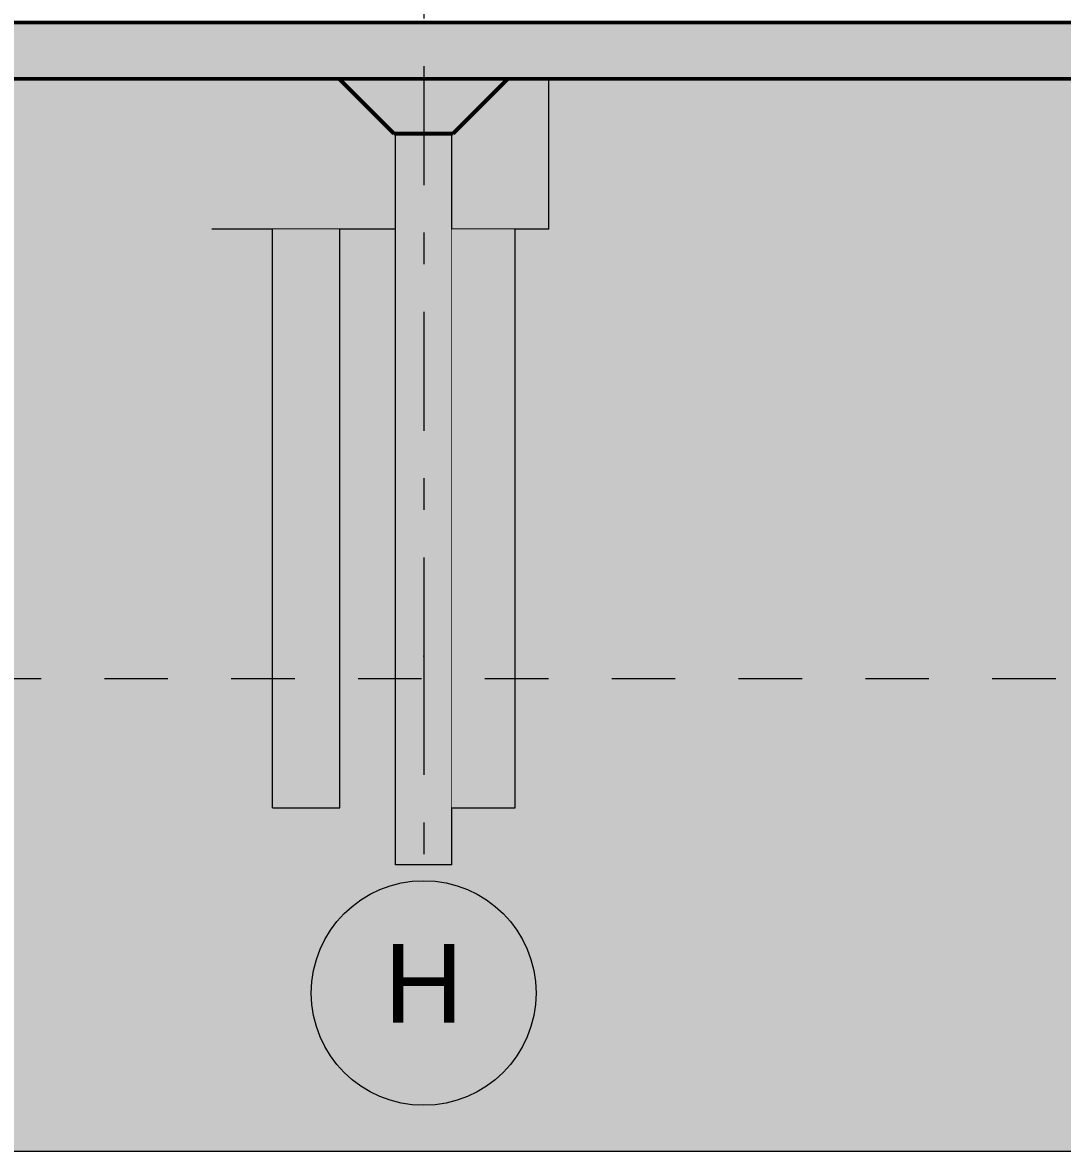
# Model space of a CAD drawing. Header units: millimetres. Extents: x -46169 to 228156, y -86316 to 18123.
# Drawn here: x 129579 to 134206, y -86316 to -81291 of the extents above; entities that cross this region are included whole.
import ezdxf
from ezdxf.enums import TextEntityAlignment as Align

# ---------------------------------------------------------------- set-up
doc = ezdxf.new("R2010")
doc.units = ezdxf.units.MM
doc.header["$MEASUREMENT"] = 0
for name, pattern in [('Dashed', [2822.222233, 1411.111116, -1411.111116]), ('Double Dashed', [1093.611073, 529.166651, -211.666656, 141.111112, -211.666656]), ('Wipeout_Contour', [1000, 0, -1000])]:
    doc.linetypes.add(name, pattern=pattern)
for name, color, linetype, lineweight, true_color in [('0_Pen_No__105', 7, 'Continuous', 15, 0xa6a6a6), ('A-230-M_FLOOR.IFC Import_Pen_No__109', 7, 'Continuous', 15, 0xa6a6a6), ('A-230-M_FLOOR.IFC Import_Pen_No__29', 7, 'Continuous', 50, 0x2a2a2a), ('New_A-15-MG_Structural_Grid_Phase_2_Pen_No__222', 7, 'Continuous', 13, 0x65af33), ('S-160-M_FOUND.IFC Import_Pen_No__104', 7, 'Continuous', 15, 0xa6a6a6), ('S-160-M_FOUND.IFC Import_Pen_No__24', 7, 'Continuous', 50, 0x2a2a2a)]:
    doc.layers.add(name, color=color, linetype=linetype, lineweight=lineweight, true_color=true_color)
for name, color, linetype in [('A-230-M_FLOOR.IFC Import', 7, 'Continuous'), ('New_A-15-MG_Structural_Grid_Phase_2', 7, 'Continuous'), ('S-160-M_FOUND.IFC Import', 7, 'Continuous')]:
    doc.layers.add(name, color=color, linetype=linetype)
for name, color, linetype, lineweight in [('A-95-P_Drawing_Pen_No__1', 7, 'Continuous', 13), ('A-95-P_Drawing_Pen_No__84', 8, 'Continuous', 20), ('S-160-M_FOUND.IFC Import_Pen_No__1', 7, 'Continuous', 13), ('S-160-M_FOUND.IFC Import_Pen_No__4', 7, 'Continuous', 20)]:
    doc.layers.add(name, color=color, linetype=linetype, lineweight=lineweight)
doc.styles.add('GENERATED_STYLE_1', font='')
doc.styles.get('GENERATED_STYLE_1').set_extended_font_data('Swis721 BT')

# ---------------------------------------------------------------- blocks, each defined once
blk = doc.blocks.new('Section Elem_232_1', base_point=(104446.8, -81111))
at = {"color": 254, "linetype": 'Wipeout_Contour', "lineweight": 0, "ltscale": 926407.40844}
blk.add_wipeout([(130420.7, -81541), (130420.7, -82211), (131238.4, -82211), (131238.4, -81791), (131231.6, -81784.2), (130988.4, -81541)], dxfattribs=at).dxf.layer = 'S-160-M_FOUND.IFC Import'
at = {"color": 254, "linetype": 'Wipeout_Contour', "lineweight": 0, "ltscale": 930238.296558}
blk.add_wipeout([(131488.4, -81791), (131488.4, -82211), (131920.7, -82211), (131920.7, -81541), (131738.4, -81541), (131495.1, -81784.2)], dxfattribs=at).dxf.layer = 'S-160-M_FOUND.IFC Import'
at = {"layer": 'S-160-M_FOUND.IFC Import_Pen_No__4', "linetype": 'Continuous'}
for p, q in [((131920.7, -82211), (131920.7, -81541)), ((131238.4, -82211), (130420.7, -82211)), ((131920.7, -82211), (131488.4, -82211))]:
    blk.add_line(p, q, dxfattribs=at)
blk = doc.blocks.new('Section Elem_270_1', base_point=(104446.8, -81111))
at = {"color": 254, "linetype": 'Wipeout_Contour', "lineweight": 0, "ltscale": 622465.381354}
blk.add_wipeout([(131488.4, -81791), (131238.4, -81791), (131238.4, -85041), (131488.4, -85041)], dxfattribs=at).dxf.layer = 'S-160-M_FOUND.IFC Import'
at = {"layer": 'S-160-M_FOUND.IFC Import_Pen_No__4', "linetype": 'Continuous'}
blk.add_line((131488.4, -85041), (131238.4, -85041), dxfattribs=at)
at = {"color": 254, "linetype": 'Wipeout_Contour', "lineweight": 0, "ltscale": 618974.003983}
blk.add_wipeout([(131231.6, -81784.2), (131238.4, -81791), (131488.4, -81791), (131495.1, -81784.2)], dxfattribs=at).dxf.layer = 'S-160-M_FOUND.IFC Import'
at = {"layer": 'S-160-M_FOUND.IFC Import_Pen_No__104', "linetype": 'Continuous', "lineweight": 0, "true_color": 0x535353}
blk.add_hatch(color=251, dxfattribs=at).paths.add_polyline_path([(131738.4, -81541), (130988.4, -81541), (131231.6, -81784.2), (131495.1, -81784.2)])
at = {"layer": 'S-160-M_FOUND.IFC Import_Pen_No__24', "linetype": 'Continuous'}
for p, q in [((130988.4, -81541), (131231.6, -81784.2)), ((131738.4, -81541), (131495.1, -81784.2)), ((131495.1, -81784.2), (131231.6, -81784.2))]:
    blk.add_line(p, q, dxfattribs=at)
at = {"layer": 'S-160-M_FOUND.IFC Import_Pen_No__4', "linetype": 'Continuous'}
for p, q in [((131238.4, -81791), (131488.4, -81791)), ((131238.4, -85041), (131238.4, -81791)), ((131488.4, -85041), (131488.4, -81791))]:
    blk.add_line(p, q, dxfattribs=at)
blk = doc.blocks.new('Section Elem_308_1', base_point=(104446.8, -81111))
at = {"color": 254, "linetype": 'Wipeout_Contour', "lineweight": 0, "ltscale": 620871.902771}
blk.add_wipeout([(130691.3, -82211), (130691.3, -84786), (130991.3, -84786), (130991.3, -82211)], dxfattribs=at).dxf.layer = 'S-160-M_FOUND.IFC Import'
at = {"layer": 'S-160-M_FOUND.IFC Import_Pen_No__1', "linetype": 'Continuous'}
for p, q in [((130691.3, -84786), (130691.3, -82211)), ((130991.3, -84786), (130991.3, -82211)), ((130691.3, -84786), (130991.3, -84786))]:
    blk.add_line(p, q, dxfattribs=at)
blk = doc.blocks.new('Section Elem_309_1', base_point=(104446.8, -81111))
at = {"color": 254, "linetype": 'Wipeout_Contour', "lineweight": 0, "ltscale": 623532.10708}
blk.add_wipeout([(131488.4, -84786), (131770.7, -84786), (131770.7, -82211), (131488.4, -82211)], dxfattribs=at).dxf.layer = 'S-160-M_FOUND.IFC Import'
at = {"layer": 'S-160-M_FOUND.IFC Import_Pen_No__1', "linetype": 'Continuous'}
for p, q in [((131770.7, -84786), (131770.7, -82211)), ((131488.4, -84786), (131770.7, -84786))]:
    blk.add_line(p, q, dxfattribs=at)
blk = doc.blocks.new('Section Elem_368_1', base_point=(104446.8, -81111))
at = {"color": 254, "linetype": 'Wipeout_Contour', "lineweight": 0, "ltscale": 622075.615081}
blk.add_wipeout([(126599.8, -81541), (138338.7, -81541), (138338.7, -81291), (126599.8, -81291)], dxfattribs=at).dxf.layer = 'A-230-M_FLOOR.IFC Import'
at = {"layer": 'A-230-M_FLOOR.IFC Import_Pen_No__109', "linetype": 'Continuous'}
h = blk.add_hatch(dxfattribs=at)
h.set_pattern_fill('Lightweight_Concrete_0001', color=256, style=0, pattern_type=2)
h.set_pattern_definition([(0, (104446.8, -81110.96), (0, 779.423), [48.75, -401.25]), (0, (104671.8, -80721.25), (0, 779.423), [48.75, -401.25]), (60, (104446.8, -81110.96), (-675, 389.711), [48.75, -401.25]), (60, (104896.8, -81110.96), (-675, 389.711), [48.75, -401.25]), (120, (104495.5, -81110.96), (675, 389.711), [48.75, -401.25]), (120, (104945.5, -81110.96), (675, 389.711), [48.75, -401.25]), (0, (104446.78, -81035.96), (0, 150), [0, -150, 0, -225]), (45, (104521.78, -81035.96), (-106.066, 106.066), [0, -112.5, 0, -187.5])])
h.paths.add_polyline_path([(126599.8, -81541), (138338.7, -81541), (138338.7, -81291), (126599.8, -81291)])
at = {"layer": 'A-230-M_FLOOR.IFC Import_Pen_No__29', "linetype": 'Continuous'}
for p, q in [((130988.4, -81541), (128570, -81541)), ((131738.4, -81541), (130988.4, -81541)), ((134888.4, -81541), (131738.4, -81541))]:
    blk.add_line(p, q, dxfattribs=at)
at = {"layer": 'A-230-M_FLOOR.IFC Import_Pen_No__29', "linetype": 'Continuous', "flags": 128}
blk.add_lwpolyline([(181397.8, -81291), (160483.1, -81291), (138338.7, -81291), (126599.8, -81291), (105107.6, -81291)], dxfattribs=at)
blk = doc.blocks.new('Section Elem_380_1', base_point=(104446.8, -81111))
at = {"color": 254, "linetype": 'Wipeout_Contour', "lineweight": 0, "ltscale": 736292.536529}
blk.add_wipeout([(126599.8, -81290.5), (105107.6, -81290.5), (105107.6, -81291), (137863.8, -81291), (137863.8, -81290.5)], dxfattribs=at).dxf.layer = 'A-230-M_FLOOR.IFC Import'
blk = doc.blocks.new('Standard grid marker[4]_1', base_point=(131363.8, -59706.3))
at = {"layer": 'New_A-15-MG_Structural_Grid_Phase_2_Pen_No__222', "linetype": 'Double Dashed'}
for p, q in [((131363.8, -60706.3), (131363.8, -84111)), ((131363.8, -84111), (131363.8, -85111))]:
    blk.add_line(p, q, dxfattribs=at)
at = {"layer": 'New_A-15-MG_Structural_Grid_Phase_2_Pen_No__222', "linetype": 'Continuous'}
blk.add_circle((131363.8, -85611), 500, dxfattribs=at)
at = {"layer": 'New_A-15-MG_Structural_Grid_Phase_2_Pen_No__222', "linetype": 'Double Dashed'}
blk.add_point((131363.8, -84111), dxfattribs=at)
blk.add_point((131363.8, -84111), dxfattribs=at)
at = {"layer": 'New_A-15-MG_Structural_Grid_Phase_2_Pen_No__222', "style": 'GENERATED_STYLE_1'}
for tag, p in [('AC_MarkerText_1_0', (131363.8, -59162.9)), ('AC_MarkerText_1_1', (131363.8, -85567.6))]:
    blk.add_attdef(tag, text='', height=350, rotation=360, dxfattribs=at).set_placement(p, align=Align.MIDDLE_CENTER)
blk = doc.blocks.new('A03 Atrium Longitudinal Section_STORY_MARKER', base_point=(104446.8, -81111))
at = {"layer": '0_Pen_No__105', "linetype": 'Dashed', "ltscale": 0.2}
blk.add_line((105107.6, -84211), (184115, -84211), dxfattribs=at)

msp = doc.modelspace()

# ---------------------------------------------------------------- block references
at = {"layer": 'S-160-M_FOUND.IFC Import'}
msp.add_blockref('Section Elem_232_1', (104446.8, -81111), dxfattribs=at)

# ---------------------------------------------------------------- next in the draw order: block references
msp.add_blockref('Section Elem_270_1', (104446.8, -81111), dxfattribs=at)

# ---------------------------------------------------------------- next in the draw order: block references
at = {"layer": 'A-230-M_FLOOR.IFC Import'}
msp.add_blockref('Section Elem_368_1', (104446.8, -81111), dxfattribs=at)
at = {"layer": 'S-160-M_FOUND.IFC Import'}
for name in ['Section Elem_308_1', 'Section Elem_309_1']:
    msp.add_blockref(name, (104446.8, -81111), dxfattribs=at)

# ---------------------------------------------------------------- next in the draw order: block references
at = {"layer": 'A-230-M_FLOOR.IFC Import'}
msp.add_blockref('Section Elem_380_1', (104446.8, -81111), dxfattribs=at)

# ---------------------------------------------------------------- next in the draw order: hatches: boundary and pattern name
at = {"layer": 'A-95-P_Drawing_Pen_No__84', "linetype": 'Continuous'}
msp.add_hatch(color=256, dxfattribs=at).paths.add_polyline_path([(102971.5, -81111.1), (105107.6, -81110.9), (105107.6, -81541), (181028.1, -81541), (181028.1, -82041), (181759.5, -82041), (181759.5, -81111), (183691.7, -81111), (183691.7, -86316.2), (102971.5, -86316.2)])

# ---------------------------------------------------------------- next in the draw order: linework, layer by layer
at = {"layer": 'A-95-P_Drawing_Pen_No__1', "linetype": 'Continuous', "flags": 128}
msp.add_lwpolyline([(102971.5, -81111.1), (105107.6, -81110.9), (105107.6, -81541), (181028.1, -81541), (181028.1, -82041), (181759.5, -82041), (181759.5, -81111), (183691.7, -81111), (183691.7, -86316.2), (102971.5, -86316.2)], close=True, dxfattribs=at)

# ---------------------------------------------------------------- next in the draw order: block references
at = {"layer": 'New_A-15-MG_Structural_Grid_Phase_2', "color": 8, "linetype": 'Continuous', "lineweight": 15}
ref = msp.add_blockref('Standard grid marker[4]_1', (131363.8, -59706.3), dxfattribs=at)
ref.add_attrib('AC_MarkerText_1_1', 'H', dxfattribs={"layer": 'New_A-15-MG_Structural_Grid_Phase_2_Pen_No__222', "color": 85, "true_color": 0x65af33, "height": 350, "rotation": 360, "style": 'GENERATED_STYLE_1'}).set_placement((131363.8, -85567.6), align=Align.MIDDLE_CENTER)

# ---------------------------------------------------------------- next in the draw order: block references
at = {"linetype": 'Continuous', "lineweight": 0}
msp.add_blockref('A03 Atrium Longitudinal Section_STORY_MARKER', (104446.8, -81111), dxfattribs=at)

doc.saveas('drawing.dxf')
